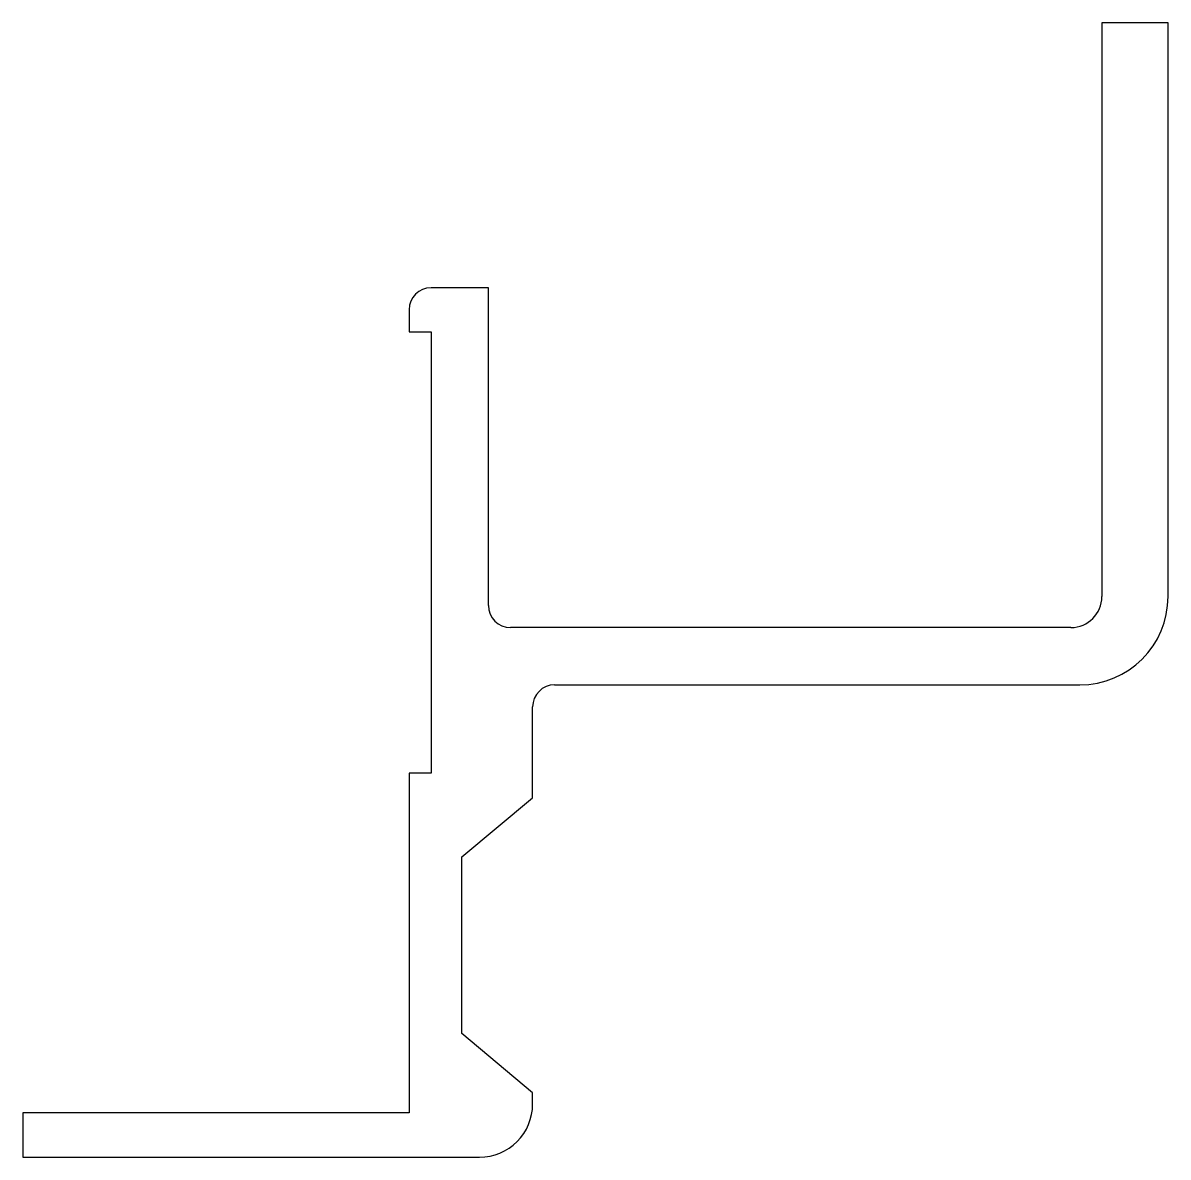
# Model space of a CAD drawing. Extents: x 601.3 to 627.2, y 529.2 to 554.9.
import ezdxf

# ---------------------------------------------------------------- set-up
doc = ezdxf.new("R2010")
doc.units = 0
doc.layers.get('0').update_dxf_attribs({"linetype": 'CONTINUOUS'})

msp = doc.modelspace()

# ---------------------------------------------------------------- linework, layer by layer
for p, q in [((625.731, 554.923), (625.731, 541.923)), ((627.231, 554.923), (625.731, 554.923)), ((627.231, 541.923), (627.231, 554.923)), ((611.831, 548.923), (610.531, 548.923)), ((611.831, 541.723), (611.831, 548.923)), ((610.031, 548.423), (610.031, 547.923)), ((610.031, 547.923), (610.531, 547.923)), ((610.531, 547.923), (610.531, 537.923)), ((625.031, 541.223), (612.331, 541.223)), ((613.331, 539.923), (625.231, 539.923)), ((612.831, 537.366), (612.831, 539.423)), ((610.531, 537.923), (610.031, 537.923)), ((610.031, 537.923), (610.031, 530.223)), ((611.231, 536.023), (612.831, 537.366)), ((611.231, 532.023), (611.231, 536.023)), ((612.831, 530.68), (611.231, 532.023)), ((612.831, 530.423), (612.831, 530.68)), ((610.031, 530.223), (601.281, 530.223)), ((601.281, 530.223), (601.281, 529.223)), ((601.281, 529.223), (611.631, 529.223))]:
    msp.add_line(p, q)
for centre, radius, start, end in [((610.531, 548.423), 0.5, 90, 180), ((625.031, 541.923), 0.7, 270, 0), ((625.231, 541.923), 2, 270, 0), ((612.331, 541.723), 0.5, 180, 270), ((613.331, 539.423), 0.5, 90, 180), ((611.631, 530.423), 1.2, 269.9994, 0)]:
    msp.add_arc(centre, radius, start, end)

doc.saveas('drawing.dxf')
